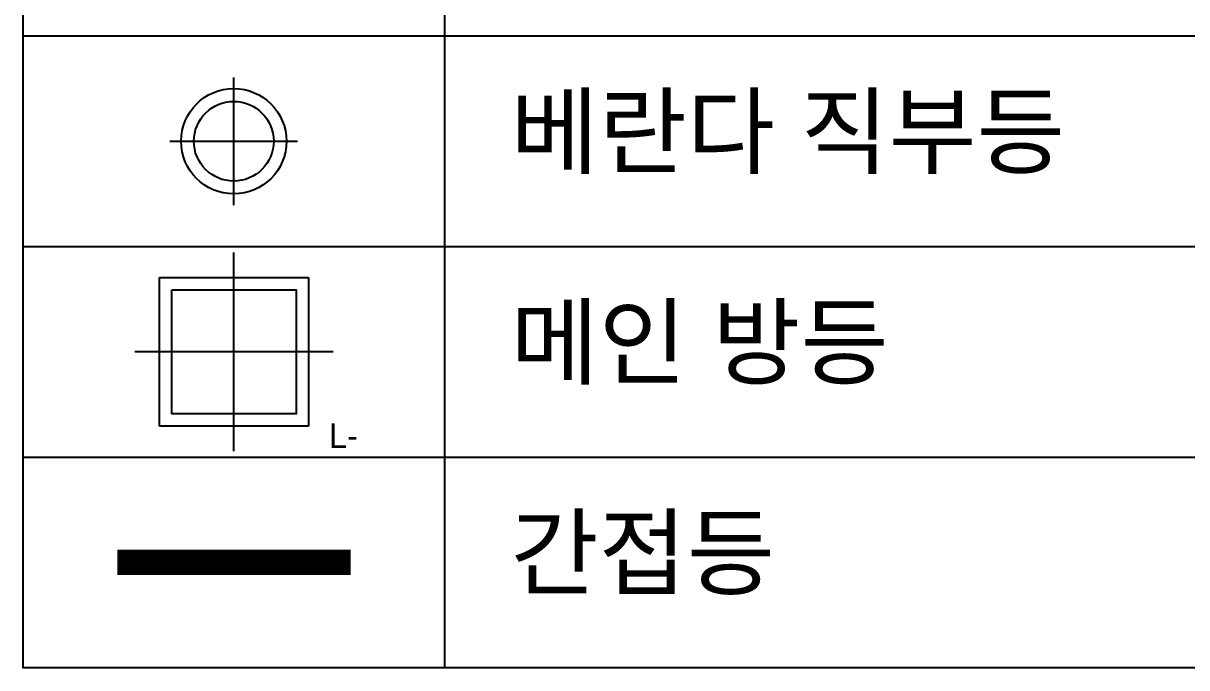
# Model space of a CAD drawing. Header units: inches. Extents: x 4138 to 127072, y -26315 to 43858.
# Drawn here: x 60097 to 62085, y 18336 to 19437 of the extents above; entities that cross this region are included whole.
import ezdxf
from ezdxf.enums import TextEntityAlignment as Align

# ---------------------------------------------------------------- set-up
doc = ezdxf.new("R2010")
doc.units = ezdxf.units.IN
doc.header["$LTSCALE"] = 50
doc.header["$MEASUREMENT"] = 0
doc.linetypes.add('HID', pattern=[2.3, 1.5, -0.8])
for name, color, linetype in [('0-ELC TEXT', 7, 'Continuous'), ('06-LIGHT', 4, 'Continuous'), ('RC-LIGHT', 7, 'Continuous')]:
    doc.layers.add(name, color=color, linetype=linetype)
doc.styles.add('DH-TEXT', font='')
doc.styles.add('코레일둥고', font='Korail_Round_Gothic_Medium.ttf')
doc.styles.get('DH-TEXT').set_extended_font_data('HY울릉도L')

# ---------------------------------------------------------------- blocks, each defined once
blk = doc.blocks.new('RRHREU')
at = {"color": 1, "linetype": 'Continuous'}
for p, q in [((119141.7, 54330.2), (119141.7, 54530.2)), ((119041.7, 54430.2), (119241.7, 54430.2))]:
    blk.add_line(p, q, dxfattribs=at)
at = {"layer": 'RC-LIGHT'}
for radius in [82.5, 62.5]:
    blk.add_circle((119141.7, 54430.2), radius, dxfattribs=at)
blk = doc.blocks.new('G-101')
at = {"layer": 'RC-LIGHT', "color": 251}
for p, q in [((0, -400), (0, 400)), ((400, 0), (-400, 0))]:
    blk.add_line(p, q, dxfattribs=at)
at = {"layer": 'RC-LIGHT', "color": 7}
for p, q in [((-300, -300), (-300, 300)), ((-300, 300), (300, 300)), ((300, 300), (300, -300)), ((300, -300), (-300, -300))]:
    blk.add_line(p, q, dxfattribs=at)
at = {"layer": 'RC-LIGHT', "color": 1}
blk.add_lwpolyline([(-250, 250), (250, 250), (250, -250), (-250, -250)], close=True, dxfattribs=at)
at = {"layer": 'RC-LIGHT', "style": 'DH-TEXT'}
blk.add_attdef('L-', text='', height=100, dxfattribs=at).set_placement((383.2, -287.8), align=Align.TOP_LEFT)

msp = doc.modelspace()

# ---------------------------------------------------------------- linework, layer by layer
at = {"layer": '0-ELC TEXT'}
for p, q in [((60816.9, 20495.8), (60816.9, 18335.8)), ((60096.9, 19415.8), (63096.9, 19415.8)), ((60096.9, 19055.8), (63096.9, 19055.8)), ((60096.9, 18695.8), (63096.9, 18695.8))]:
    msp.add_line(p, q, dxfattribs=at)
msp.add_lwpolyline([(63096.9, 18335.8), (60096.9, 18335.8), (60096.9, 20495.8), (63096.9, 20495.8)], close=True, dxfattribs=at)
at = {"layer": '06-LIGHT', "color": 1, "linetype": 'HID', "const_width": 43.2}
msp.add_lwpolyline([(60257.7, 18515.8), (60656.1, 18515.8)], dxfattribs=at)

# ---------------------------------------------------------------- block references
at = {"layer": 'RC-LIGHT', "xscale": 1.090909090909091, "yscale": 1.090909090909091, "zscale": 1.090909090909091}
msp.add_blockref('RRHREU', (-69516.2, -40142.7), dxfattribs=at)
at = {"layer": 'RC-LIGHT', "xscale": 0.4240130875279853, "yscale": 0.4240130875279853, "zscale": 0.4240130875279853}
msp.add_blockref('G-101', (60456.9, 18875.8), dxfattribs=at).add_auto_attribs({'L-': 'L-'})

# ---------------------------------------------------------------- texts
at = {"layer": '0-ELC TEXT', "style": '코레일둥고'}
for s, p in [('베란다 직부등', (60929.5, 19192.6)), ('메인 방등', (60929.5, 18832.6)), ('간접등', (60929.5, 18472.6))]:
    msp.add_text(s, height=120, dxfattribs=at).set_placement(p)

doc.saveas('drawing.dxf')
